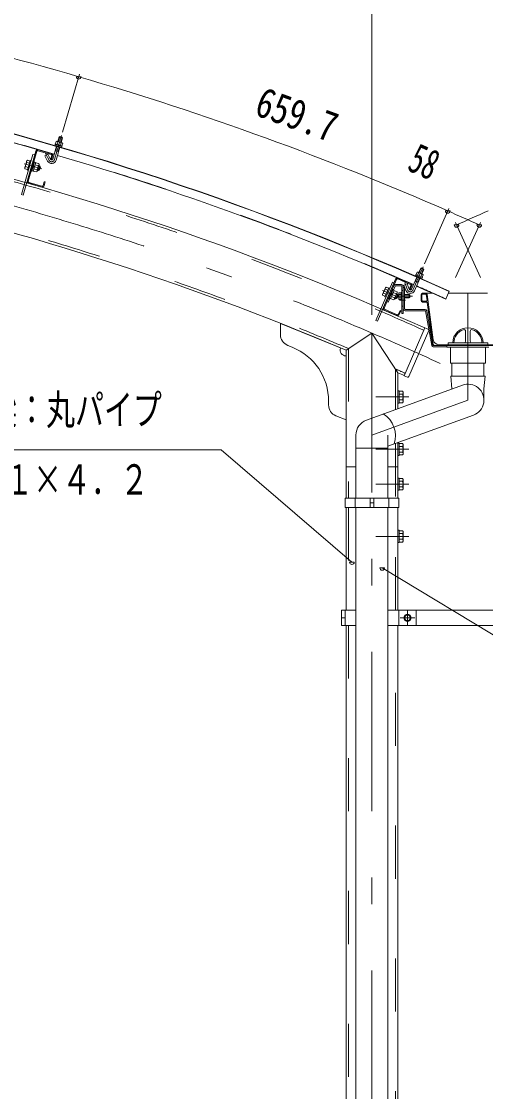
# Model space of a CAD drawing. Units: millimetres, scale not verified. Extents: x -31992 to 32005, y -14700 to 14700.
# Drawn here: x 19142 to 21936, y 4979 to 11425 of the extents above; entities that cross this region are included whole.
import ezdxf
from ezdxf.enums import TextEntityAlignment as Align

# ---------------------------------------------------------------- set-up
doc = ezdxf.new("R2010")
doc.units = ezdxf.units.MM
doc.header["$LTSCALE"] = 80
doc.linetypes.add('USER2', pattern=[10, 4, -6])
doc.linetypes.add('USER3', pattern=[24, 12, -5, 2, -5])
for name, color, linetype, lineweight in [('0-6_2-02BOLD', 7, 'Continuous', 18), ('0-7_2-12HIDDEN', 3, 'USER2', 18), ('0-8_2-22CENTER', 3, 'USER3', 18), ('0-9_2-42THIN', 4, 'Continuous', 18), ('0-A_2-52DIM', 3, 'Continuous', 18)]:
    doc.layers.add(name, color=color, linetype=linetype, lineweight=lineweight)
doc.styles.add('ＭＳ ゴシック', font='')
doc.styles.get('ＭＳ ゴシック').set_extended_font_data('MS Gothic')

msp = doc.modelspace()

# ---------------------------------------------------------------- linework, layer by layer
at = {"layer": '0-6_2-02BOLD'}
for p, q in [((19355.52, 10703.44), (19388.44, 10693.81)), ((19361.9, 10701.57), (19369.91, 10728.94)), ((19390.06, 10723.05), (19369.91, 10728.94)), ((19382.05, 10695.67), (19390.06, 10723.05)), ((19228.87, 10644.14), (19153.25, 10378.9)), ((19234.25, 10642.6), (19182.82, 10462.19)), ((19241.17, 10646.45), (19320.61, 10623.81)), ((19242.7, 10651.84), (19322.14, 10629.19)), ((19330.83, 10595.34), (19353.45, 10672.68)), ((19346.07, 10687.97), (19344.59, 10682.92)), ((19344.59, 10682.92), (19386.58, 10670.65)), ((19346.19, 10682.46), (19344.62, 10677.08)), ((19344.62, 10677.08), (19383.41, 10665.74)), ((19346.07, 10687.97), (19388.06, 10675.68)), ((19346.2, 10647.91), (19366.36, 10642.02)), ((19350.99, 10589.45), (19373.6, 10666.78)), ((19361.78, 10699.76), (19357.36, 10684.66)), ((19381.18, 10694.09), (19376.76, 10678.99)), ((19384.99, 10671.11), (19383.41, 10665.74)), ((19390.88, 10691.25), (19386.46, 10676.15)), ((19388.06, 10675.68), (19386.58, 10670.65)), ((19388.44, 10693.81), (19390.88, 10691.25)), ((19211.57, 10624.32), (19142.48, 10381.98)), ((19174.42, 10575.78), (19190.59, 10571.17)), ((19174.52, 10585.02), (19178.03, 10588.41)), ((19178.03, 10588.41), (19194.19, 10583.8)), ((19195.15, 10587.15), (19178.83, 10529.93)), ((19195.15, 10587.15), (19200.53, 10585.61)), ((19222.34, 10621.25), (19211.57, 10624.32)), ((19228.14, 10575.2), (19213.17, 10522.69)), ((19222.08, 10579.47), (19216.69, 10581.01)), ((19221.4, 10577.11), (19228.14, 10575.2)), ((19247.38, 10568.64), (19227.85, 10574.2)), ((19301.16, 10624.63), (19282.74, 10614.55)), ((19299.55, 10583.85), (19282.74, 10614.55)), ((19317.97, 10593.93), (19301.16, 10624.63)), ((19324.46, 10616.89), (19317.93, 10594)), ((19317.93, 10594), (19323.31, 10592.46)), ((19329.84, 10615.35), (19323.31, 10592.46)), ((19167.22, 10550.52), (19183.39, 10545.91)), ((19178.83, 10529.93), (19184.22, 10528.39)), ((19206.44, 10524.61), (19213.17, 10522.69)), ((19220.65, 10548.94), (19212, 10544.13)), ((19213.92, 10550.86), (19222.57, 10555.68)), ((19236.59, 10530.74), (19217.05, 10536.31)), ((19243.79, 10556), (19224.25, 10561.57)), ((19245.43, 10527.32), (19238.69, 10529.24)), ((19253.1, 10554.25), (19245.43, 10527.32)), ((19251.91, 10530.93), (19245.43, 10527.32)), ((19253.1, 10554.25), (19246.37, 10556.17)), ((19248.57, 10563.91), (19247.38, 10568.64)), ((19251.91, 10530.93), (19256.71, 10547.76)), ((19253.1, 10554.25), (19256.71, 10547.76)), ((19185.13, 10449.88), (19264.57, 10427.24)), ((19186.67, 10455.27), (19266.11, 10432.62)), ((19279.54, 10459.36), (19273.02, 10436.48)), ((19284.93, 10457.83), (19278.41, 10434.94)), ((19279.54, 10459.36), (19284.93, 10457.83)), ((19142.48, 10381.98), (19153.25, 10378.9)), ((21533.95, 9912.69), (21545.41, 9938.81)), ((21550.02, 9940.61), (21545.41, 9938.81)), ((21564.64, 9930.37), (21545.41, 9938.81)), ((21562.84, 9934.98), (21550.02, 9940.61)), ((21553.19, 9904.25), (21564.64, 9930.37)), ((21564.64, 9930.37), (21562.84, 9934.98)), ((21394.64, 9872.82), (21285.58, 9619.51)), ((21399.78, 9870.61), (21325.6, 9698.3)), ((21407.14, 9873.54), (21483.01, 9840.88)), ((21409.36, 9878.68), (21485.22, 9846.02)), ((21489.48, 9811.32), (21521.86, 9885.12)), ((21508.72, 9802.89), (21541.09, 9876.68)), ((21515.92, 9895.75), (21513.68, 9890.62)), ((21513.68, 9890.62), (21550.69, 9874.39)), ((21516.5, 9901.23), (21514.39, 9896.42)), ((21514.39, 9896.42), (21554.46, 9878.85)), ((21516.5, 9901.23), (21556.57, 9883.65)), ((21533.61, 9910.91), (21527.29, 9896.5)), ((21527.87, 9915.36), (21559.27, 9901.58)), ((21552.11, 9902.79), (21545.79, 9888.38)), ((21552.93, 9879.52), (21550.69, 9874.39)), ((21556.57, 9883.65), (21554.46, 9878.85)), ((21561.36, 9898.73), (21555.04, 9884.33)), ((21559.27, 9901.58), (21561.36, 9898.73)), ((21374.94, 9855.4), (21275.29, 9623.93)), ((21353.88, 9820.64), (21330.35, 9765.99)), ((21331.87, 9812.03), (21347.31, 9805.38)), ((21333.16, 9821.18), (21337.06, 9824.09)), ((21337.06, 9824.09), (21352.51, 9817.45)), ((21353.88, 9820.64), (21359.03, 9818.43)), ((21379.6, 9809.57), (21356.07, 9754.92)), ((21379.6, 9809.57), (21374.45, 9811.78)), ((21385.23, 9850.97), (21374.94, 9855.4)), ((21391.2, 9830.32), (21380.88, 9806.35)), ((21403.31, 9795.57), (21384.65, 9803.6)), ((21393.45, 9839.85), (21430.29, 9839.85)), ((21393.45, 9831.8), (21430.29, 9831.8)), ((21432.75, 9829.35), (21432.75, 9664.85)), ((21440.8, 9664.85), (21440.8, 9829.35)), ((21448.85, 9822.35), (21440.8, 9822.35)), ((21463.83, 9844.19), (21444.26, 9836.56)), ((21456.99, 9803.95), (21444.26, 9836.56)), ((21448.85, 9692.97), (21448.85, 9822.35)), ((21476.55, 9811.59), (21463.83, 9844.19)), ((21485.94, 9833.52), (21476.53, 9811.66)), ((21476.53, 9811.66), (21481.67, 9809.44)), ((21491.08, 9831.3), (21481.67, 9809.44)), ((21511.49, 9861.49), (21530.72, 9853.05)), ((21717.58, 9799.92), (21695.95, 9752.09)), ((21321.48, 9787.9), (21336.92, 9781.25)), ((21330.35, 9765.99), (21335.49, 9763.78)), ((21341.93, 9736.24), (21349.32, 9733.05)), ((21359.29, 9756.2), (21349.32, 9733.05)), ((21356.07, 9754.92), (21350.92, 9757.13)), ((21357.04, 9757.17), (21363.46, 9754.4)), ((21374.26, 9779.47), (21365.06, 9775.81)), ((21367.84, 9782.24), (21377.03, 9785.91)), ((21387.73, 9759.38), (21369.07, 9767.41)), ((21398.11, 9783.5), (21379.46, 9791.54)), ((21396.06, 9754.85), (21389.62, 9757.62)), ((21407.13, 9780.57), (21396.06, 9754.85)), ((21402.95, 9757.6), (21396.06, 9754.85)), ((21407.13, 9780.57), (21400.69, 9783.34)), ((21402.95, 9757.6), (21409.87, 9773.67)), ((21403.87, 9790.73), (21403.31, 9795.57)), ((21407.13, 9780.57), (21409.87, 9773.67)), ((21413.14, 9787), (21414.91, 9790.05)), ((21413.14, 9787), (21413.14, 9752.7)), ((21413.14, 9752.7), (21414.91, 9749.64)), ((21414.91, 9790.05), (21427.15, 9790.05)), ((21414.91, 9779.95), (21427.15, 9779.95)), ((21414.91, 9759.74), (21427.15, 9759.74)), ((21414.91, 9749.64), (21427.15, 9749.64)), ((21427.15, 9791.72), (21432.75, 9791.72)), ((21476.14, 9780.35), (21448.85, 9780.35)), ((21476.14, 9759.35), (21448.85, 9759.35)), ((21476.14, 9780.34), (21476.14, 9759.35)), ((21476.14, 9780.34), (21479.64, 9776.85)), ((21479.64, 9762.85), (21476.14, 9759.35)), ((21479.64, 9762.85), (21479.64, 9776.85)), ((21548.05, 9743.72), (21548.05, 9778.72)), ((21553.3, 9743.72), (21553.3, 9778.72)), ((21617.19, 9787.47), (21556.8, 9787.47)), ((21575.39, 9782.22), (21556.8, 9782.22)), ((21580.06, 9740.22), (21556.8, 9740.22)), ((21556.8, 9734.97), (21581.7, 9734.97)), ((21583.53, 9744.19), (21578.86, 9779.19)), ((21620.34, 9508.09), (21584.07, 9779.88)), ((21711.95, 9787.47), (21947.66, 9787.47)), ((21326.31, 9685.8), (21402.18, 9653.14)), ((21328.52, 9690.95), (21404.39, 9658.28)), ((21421.16, 9683.07), (21411.75, 9661.21)), ((21426.3, 9680.85), (21416.9, 9658.99)), ((21421.16, 9683.07), (21426.3, 9680.85)), ((21451.29, 9690.52), (21573.13, 9690.52)), ((21451.29, 9682.47), (21573.13, 9682.47)), ((21611.62, 9472.52), (21574.85, 9681.03)), ((21582.78, 9682.42), (21619.55, 9473.92)), ((21617.77, 9487.66), (21585.17, 9731.93)), ((21275.29, 9623.93), (21285.58, 9619.51)), ((21440.8, 9664.85), (21432.75, 9664.85)), ((20701.17, 9604.7), (20701.17, 9538.65)), ((21570.87, 9579.82), (21446.34, 9290.48)), ((21593.83, 9562.32), (21474.83, 9285.84)), ((21570.87, 9579.82), (21590.17, 9571.52)), ((21815.8, 9499.42), (21815.8, 9558.21)), ((21843.8, 9499.42), (21843.8, 9558.21)), ((21655.04, 9477.72), (22004.57, 9477.72)), ((21710.81, 9488.92), (21710.81, 9478.42)), ((20744.94, 9473.76), (20772.56, 9462.59)), ((21621.27, 9472.47), (22038.33, 9472.47)), ((21621.27, 9464.42), (21703.8, 9464.42)), ((21703.8, 9472.47), (21703.8, 9461.97)), ((21703.8, 9461.97), (21955.8, 9461.97)), ((21724.81, 9461.97), (21724.81, 9367.47)), ((21934.8, 9461.97), (21934.8, 9367.47)), ((21724.81, 9367.47), (21934.8, 9367.47)), ((21733.54, 9367.47), (21733.54, 9288.31)), ((21926.05, 9367.47), (21926.05, 9288.31)), ((21408.23, 9309.27), (21408.23, 9092.88)), ((21446.34, 9290.48), (21465.64, 9282.18)), ((21726.54, 9288.31), (21933.05, 9288.31)), ((21726.54, 9288.31), (21733.55, 9211.31)), ((21219.39, 9024.14), (21796.89, 9234.36)), ((21415.23, 9199.65), (21408.23, 9199.65)), ((21436.56, 9180.08), (21415.23, 9180.08)), ((21439.73, 9191.78), (21439.73, 9134.03)), ((20991.38, 9138.1), (20991.38, 9114.58)), ((21436.56, 9145.72), (21415.23, 9145.72)), ((21436.56, 9128.55), (21415.23, 9128.55)), ((21439.73, 9134.03), (21436.56, 9128.55)), ((21035.14, 9049.69), (21096.37, 9024.93)), ((21348.54, 8866.34), (21862.73, 9053.47)), ((21156.05, 8553.91), (21156.05, 8933.7)), ((21348.54, 8933.7), (21348.54, 8553.91)), ((21156.03, 8855.13), (21348.54, 8855.13)), ((21408.23, 8888.06), (21408.23, 8553.9)), ((21415.23, 8884.65), (21408.23, 8884.65)), ((21415.23, 8884.65), (21415.23, 8811.15)), ((21436.56, 8882.26), (21415.23, 8882.26)), ((21436.56, 8865.08), (21415.23, 8865.08)), ((21439.73, 8876.78), (21436.56, 8882.26)), ((21415.23, 8811.15), (21408.23, 8811.15)), ((21436.56, 8830.73), (21415.23, 8830.73)), ((21096.37, 8742.9), (21156.05, 8742.9)), ((21348.54, 8742.9), (21408.23, 8742.9)), ((21436.56, 8672.26), (21415.23, 8672.26)), ((21436.56, 8655.08), (21415.23, 8655.08)), ((21439.73, 8666.78), (21436.56, 8672.26)), ((21439.73, 8609.03), (21439.73, 8666.78)), ((21415.23, 8601.15), (21408.23, 8601.15)), ((21436.56, 8620.73), (21415.23, 8620.73)), ((21090.78, 8553.9), (21413.83, 8553.9)), ((21150.44, 8553.9), (21150.44, 8497.9)), ((21241.63, 8553.9), (21241.63, 8497.9)), ((21241.63, 8525.9), (21262.98, 8525.9)), ((21262.98, 8553.9), (21262.98, 8497.9)), ((21354.13, 8553.9), (21354.13, 8497.9)), ((21413.83, 8553.9), (21413.83, 8497.9)), ((21096.37, 8497.9), (21096.37, 7878.4)), ((21156.05, 8497.9), (21156.05, 2260.9)), ((21348.58, 2260.9), (21348.58, 8497.9)), ((21408.23, 7878.4), (21408.23, 8497.9)), ((21436.56, 8357.26), (21415.23, 8357.26)), ((21436.56, 8340.08), (21415.23, 8340.08)), ((21439.73, 8351.78), (21436.56, 8357.26)), ((21439.73, 8294.03), (21439.73, 8351.78)), ((21415.23, 8286.15), (21408.23, 8286.15)), ((21436.56, 8305.73), (21415.23, 8305.73)), ((21069.44, 7878.4), (21156.05, 7878.4)), ((21090.79, 7878.4), (21090.79, 7787.41)), ((22590.17, 7878.4), (21348.58, 7878.4)), ((21413.83, 7878.4), (21413.83, 7787.41)), ((21518.83, 7878.4), (21518.83, 7787.41)), ((21069.44, 7832.91), (21090.79, 7832.91)), ((21448.4, 7843.01), (21465.89, 7853.12)), ((21448.4, 7843.01), (21448.4, 7822.81)), ((21465.89, 7853.12), (21483.4, 7843.01)), ((21483.4, 7843.01), (21483.4, 7822.81)), ((21096.37, 7787.41), (21096.37, 2260.9)), ((21408.23, 2260.9), (21408.23, 7787.41))]:
    msp.add_line(p, q, dxfattribs=at)
for points in [[(19355.52, 10703.44), (19352.08, 10702.6), (19347.67, 10687.5)], [(19390.06, 10723.05), (19387.69, 10727.39), (19374.25, 10731.33), (19369.91, 10728.94)], [(19174.52, 10585.02), (19162.43, 10542.61), (19163.62, 10537.89), (19179.79, 10533.28)], [(19222.08, 10579.47), (19205.76, 10522.25), (19200.38, 10523.79)], [(19248.57, 10563.91), (19236.48, 10521.5), (19232.98, 10518.11), (19213.45, 10523.68)], [(21527.87, 9915.36), (21524.35, 9914.97), (21518.03, 9900.56)], [(21333.16, 9821.18), (21315.72, 9780.67), (21316.28, 9775.84), (21331.73, 9769.18)], [(21378.63, 9807.32), (21385.06, 9804.55), (21363.46, 9754.4)], [(21403.87, 9790.73), (21386.44, 9750.23), (21382.53, 9747.31), (21363.88, 9755.34)], [(21427.15, 9791.72), (21427.15, 9747.97), (21432.75, 9747.97)], [(20701.17, 9604.7), (21096.37, 9444.93), (21096.37, 8553.9)], [(21408.23, 9309.27), (21252.3, 9547.9), (21096.37, 9444.93)], [(21710.81, 9488.92), (21948.8, 9488.92), (21948.8, 9478.42)], [(21926.05, 9143.91), (21926.05, 9211.34), (21933.05, 9288.31)], [(21415.23, 9199.65), (21415.23, 9126.15), (21408.23, 9126.15)], [(21439.73, 9191.78), (21436.56, 9197.26), (21415.23, 9197.26)], [(21439.73, 8876.78), (21439.73, 8819.03), (21436.56, 8813.55), (21415.23, 8813.55)], [(21415.23, 8601.15), (21415.23, 8674.65), (21408.23, 8674.65)], [(21439.73, 8609.03), (21436.56, 8603.55), (21415.23, 8603.55)], [(21090.78, 8553.9), (21090.78, 8497.9), (21413.83, 8497.9)], [(21415.23, 8286.15), (21415.23, 8359.65), (21408.23, 8359.65)], [(21439.73, 8294.03), (21436.56, 8288.55), (21415.23, 8288.55)], [(21069.44, 7878.4), (21069.44, 7787.41), (21156.05, 7787.41)], [(22590.17, 7878.4), (22590.17, 7787.41), (21348.58, 7787.41)], [(21448.4, 7822.81), (21465.89, 7812.69), (21483.4, 7822.81)]]:
    msp.add_lwpolyline(points, dxfattribs=at)
for radius in [21.88, 17.15]:
    msp.add_circle((21465.89, 7832.91), radius, dxfattribs=at)
for centre, radius, start, end in [((14334, -6526.52), 17916.67, 65.66528, 89.30167), ((14334, -6526.52), 17918.42, 65.66528, 89.30167), ((14334, -6526.52), 17655.92, 65.80466, 88.854), ((14334, -6526.52), 17865.92, 73.73062, 81.04594), ((14334, -6526.52), 17344.08, 67.05199, 88.16655), ((19355.16, 10695.09), 8.11, 35.1655, 73.69695), ((19239.63, 10641.07), 11.2, 74.08865, 164.08865), ((19239.63, 10641.07), 5.6, 74.08865, 164.08865), ((19363.62, 10670.03), 29.79, 53.86781, 93.52827), ((19384.25, 10686.59), 8.11, 73.69695, 112.24318), ((19203.69, 10553.78), 36.61, 143.06325, 185.11406), ((19183.56, 10580.01), 10.07, 164.08865, 204.81548), ((19324.11, 10597.29), 28, 208.69695, 343.72301), ((19324.11, 10597.29), 7, 208.69695, 343.74908), ((19319.07, 10618.42), 5.6, 344.08865, 74.08865), ((19319.07, 10618.42), 11.2, 344.08865, 74.08865), ((14334, -6526.52), 17865.92, 66.34795, 73.66327), ((19172.76, 10542.11), 10.07, 123.36183, 164.08865), ((19207.32, 10552.74), 36.61, 323.06325, 5.11406), ((19227.44, 10526.51), 10.07, 344.08865, 24.81548), ((19238.25, 10564.41), 10.07, 303.36183, 344.08865), ((19188.2, 10460.66), 11.2, 164.08865, 254.08865), ((19188.2, 10460.66), 5.6, 164.08865, 254.08865), ((19267.64, 10438.01), 11.2, 254.08865, 344.08865), ((19267.64, 10438.01), 5.6, 254.08865, 344.08865), ((21404.92, 9868.4), 11.2, 66.70598, 156.70598), ((21404.92, 9868.4), 5.6, 66.70598, 156.70598), ((21526.43, 9907.13), 8.11, 27.78282, 66.31427), ((21531.6, 9881.19), 29.79, 46.48515, 86.1456), ((21554.19, 9894.96), 8.11, 66.31427, 104.8605), ((21358.06, 9786.45), 36.61, 135.68057, 177.73138), ((21341.47, 9815.04), 10.07, 156.70598, 197.4328), ((21393.45, 9829.35), 10.5, 90, 156.70663), ((21393.45, 9829.35), 2.45, 90, 156.7186), ((21430.29, 9829.35), 10.5, 0, 90), ((21430.29, 9829.35), 2.45, 0, 90), ((21483.08, 9814.13), 28, 201.31427, 336.34033), ((21483.08, 9814.13), 7, 201.31427, 336.36641), ((21480.79, 9835.73), 5.6, 336.70598, 66.70598), ((21480.79, 9835.73), 11.2, 336.70598, 66.70598), ((14334, -6526.52), 17865.92, 65.66528, 66.28061), ((21325.89, 9778.85), 10.07, 115.97916, 156.70598), ((21378.12, 9756.36), 10.07, 336.70598, 17.4328), ((21361.53, 9784.96), 36.61, 315.68057, 357.73138), ((21393.7, 9792.55), 10.07, 295.97916, 336.70598), ((21442.93, 9769.85), 29.79, 160.16866, 199.8291), ((21421.25, 9754.69), 8.11, 141.45375, 180), ((21421.26, 9785), 8.11, 180, 218.53142), ((21556.8, 9778.72), 8.75, 90, 180), ((21556.8, 9743.72), 8.75, 180, 270), ((21556.8, 9778.72), 3.5, 90, 180), ((21556.8, 9743.72), 3.5, 180, 270), ((21575.39, 9778.72), 8.75, 7.60199, 90), ((21575.39, 9778.72), 3.5, 7.60419, 90), ((21580.06, 9743.72), 3.5, 270, 7.60158), ((21581.7, 9731.47), 3.5, 7.60419, 90), ((21330.74, 9696.09), 11.2, 156.70598, 246.70598), ((21330.74, 9696.09), 5.6, 156.70598, 246.70598), ((21451.29, 9692.97), 10.5, 180, 270), ((21451.29, 9692.97), 2.45, 180, 270), ((21573.13, 9680.72), 9.8, 10.00009, 90), ((21573.13, 9680.72), 1.75, 10.00024, 90), ((21406.61, 9663.42), 11.2, 246.70598, 336.70598), ((21406.61, 9663.42), 5.6, 246.70598, 336.70598), ((21587.39, 9565.09), 7, 336.71333, 66.71333), ((21829.8, 9488.92), 91, 0, 180), ((21829.8, 9488.92), 84, 109.47118, 180), ((21805.3, 9558.21), 10.5, 0, 109.47488), ((21854.3, 9558.21), 10.5, 70.52512, 180), ((21829.8, 9488.92), 84, 0, 70.52882), ((20771.17, 9538.65), 70, 180, 247.98738), ((21635.12, 9489.97), 17.5, 187.60313, 270), ((21655.04, 9512.72), 35, 187.60286, 270), ((21805.3, 9499.42), 10.5, 270, 0), ((21854.3, 9499.42), 10.5, 180, 270), ((20641.38, 9138.1), 350, 0, 67.98738), ((21096.37, 9444.93), 35, 157.98738, 270), ((21621.27, 9474.22), 9.8, 189.99997, 270), ((21621.27, 9474.22), 1.75, 190.00024, 270), ((14334, -6526.52), 17344.08, 65.78831, 65.92853), ((21468.4, 9288.61), 7, 246.71333, 336.71333), ((21829.81, 9143.91), 96.25, 289.99896, 110.00061), ((21426.48, 9188.67), 13.24, 319.57169, 0), ((21391.5, 9162.9), 48.23, 339.1357, 20.8643), ((21061.38, 9114.58), 70, 180, 247.98738), ((21426.48, 9137.13), 13.24, 0, 40.43115), ((21239.01, 8928.88), 154.95, 341.60916, 58.39587), ((21252.31, 8933.7), 96.25, 110.0018, 180), ((21426.48, 8873.67), 13.24, 319.57169, 0), ((21391.5, 8847.9), 48.23, 339.1357, 20.8643), ((21426.48, 8822.14), 13.24, 0, 40.43115), ((21426.48, 8663.67), 13.24, 319.56883, 0), ((21391.5, 8637.9), 48.23, 339.13568, 20.86429), ((21426.48, 8612.13), 13.24, 0, 40.4283), ((21426.48, 8348.67), 13.24, 319.56883, 0), ((21391.5, 8322.9), 48.23, 339.13568, 20.86429), ((21426.48, 8297.14), 13.24, 0, 40.4283)]:
    msp.add_arc(centre, radius, start, end, dxfattribs=at)
at = {"layer": '0-7_2-12HIDDEN'}
for p, q in [((21440.8, 9804.85), (21432.75, 9804.85)), ((21440.8, 9710.35), (21432.75, 9710.35)), ((21111.07, 9454.66), (21111.07, 8553.9)), ((21393.52, 9331.92), (21393.52, 9087.53)), ((21393.52, 8882.72), (21393.52, 8553.9)), ((21111.07, 8497.9), (21111.07, 7878.4)), ((21393.52, 7878.4), (21393.52, 8497.9)), ((21111.07, 7787.41), (21111.07, 2260.9)), ((21393.52, 2260.9), (21393.52, 7787.41))]:
    msp.add_line(p, q, dxfattribs=at)
for radius, start, end in [(17641.22, 65.80389, 88.854), (17867.67, 73.73062, 81.04594), (17358.77, 67.01984, 88.21622), (17867.67, 66.34795, 73.66328), (17867.67, 65.66528, 66.28061), (17358.77, 65.78909, 66.00333)]:
    msp.add_arc((14334, -6526.52), radius, start, end, dxfattribs=at)
at = {"layer": '0-8_2-22CENTER'}
for p, q in [((19383.67, 10738.6), (19340.9, 10592.38)), ((19286.91, 10628.8), (19308.75, 10588.89)), ((19264.41, 10536.47), (19158.38, 10566.69)), ((21560.3, 9946.61), (21499.1, 9807.1)), ((21314.79, 9805.08), (21416.05, 9761.48)), ((21450.23, 9850.16), (21466.77, 9807.77)), ((21497.15, 9769.85), (21395.64, 9769.85)), ((21454.8, 9745.35), (21418.74, 9745.35)), ((21829.8, 9786.67), (21829.8, 9143.91)), ((21252.3, 9547.9), (21252.3, -1827.1)), ((21474.73, 9162.9), (21275.23, 9162.9)), ((21252.31, 8933.7), (21829.8, 9143.91)), ((21474.73, 8847.9), (21275.23, 8847.9)), ((21474.73, 8637.9), (21275.23, 8637.9)), ((21474.73, 8322.9), (21275.23, 8322.9)), ((21465.89, 7876.65), (21465.89, 7789.16)), ((21422.14, 7832.91), (21509.65, 7832.91))]:
    msp.add_line(p, q, dxfattribs=at)
for centre, radius, start, end in [((14334, -6526.52), 17500, 65.24121, 90), ((19324.11, 10597.29), 17.5, 208.69695, 343.69695), ((21483.08, 9814.13), 17.5, 201.31427, 336.31427)]:
    msp.add_arc(centre, radius, start, end, dxfattribs=at)
at = {"layer": '0-9_2-42THIN'}
for p, q in [((19364.59, 10700.78), (19373.38, 10730.85)), ((19379.36, 10696.46), (19388.16, 10726.52)), ((19363.67, 10642.8), (19370.92, 10667.57)), ((19365, 10637.36), (19363.67, 10642.8)), ((19239.65, 10532.61), (19249.75, 10529.73)), ((19245.41, 10552.8), (19255.51, 10549.92)), ((21536.52, 9911.56), (21549.1, 9940.24)), ((21550.62, 9905.38), (21563.2, 9934.06)), ((21528.16, 9854.18), (21538.53, 9877.81)), ((21528.78, 9848.61), (21528.16, 9854.18)), ((21391.01, 9760.83), (21400.65, 9756.68)), ((21399.31, 9780.12), (21408.95, 9775.97)), ((21478.24, 9778.25), (21448.85, 9778.25)), ((21478.24, 9761.45), (21448.85, 9761.45))]:
    msp.add_line(p, q, dxfattribs=at)
for points in [[(19344.84, 10643.26), (19348.89, 10647.13), (19356.13, 10671.89)], [(21509.54, 9857.05), (21514.06, 9860.37), (21524.43, 9883.99)]]:
    msp.add_lwpolyline(points, dxfattribs=at)
at = {"layer": '0-A_2-52DIM'}
for p, q in [((21252.3, 9657.93), (21252.3, 12365.45)), ((19491.67, 11107.86), (19389.43, 10758.29)), ((19501.04, 11092.03), (19473.04, 11092.03)), ((21568.54, 9965.4), (21714.85, 10298.93)), ((21722.23, 10283.83), (21694.23, 10283.83)), ((21775.45, 10199.23), (21747.45, 10199.23)), ((21754.66, 10214.25), (21904.73, 9882.4)), ((21904.96, 10214.25), (21754.88, 9882.4)), ((21912.16, 10199.23), (21884.16, 10199.23)), ((21145.86, 8167.82), (21117.86, 8167.82)), ((21327.76, 8133), (21299.76, 8133)), ((23145.16, 7026.09), (21313.76, 8133))]:
    msp.add_line(p, q, dxfattribs=at)
msp.add_lwpolyline([(18384.91, 8845.48), (20344.9, 8845.48), (21131.86, 8167.82)], dxfattribs=at)
for centre, radius, start, end in [((14333.97, -6526.64), 18356.79, 73.69698, 81.07959), ((19487.04, 11092.03), 14, 180, 0), ((14334.02, -6526.48), 18356.62, 66.31429, 73.69698), ((21708.23, 10283.83), 14, 180, 0), ((14333.05, -6528.68), 18359.03, 65.66539, 66.31429), ((29326.56, -6528.68), 18359.03, 113.68571, 114.33461), ((21761.45, 10199.23), 14, 180, 0), ((21898.16, 10199.23), 14, 180, 0), ((21131.86, 8167.82), 14, 180, 0), ((21313.76, 8133), 14, 180, 0)]:
    msp.add_arc(centre, radius, start, end, dxfattribs=at)

# ---------------------------------------------------------------- texts
at = {"layer": '0-A_2-52DIM', "color": 7, "style": 'ＭＳ ゴシック'}
for s, rotation, width, p in [('659.7', 340.006, 0.8, (20517.78, 10813.38)), ('58', 335.989, 0.65, (21434.97, 10482.18))]:
    msp.add_text(s, height=182.3, rotation=rotation, dxfattribs=dict(at, width=width)).set_placement(p, align=Align.BOTTOM_LEFT)
at = {"layer": '0-A_2-52DIM', "color": 7, "style": 'ＭＳ ゴシック', "width": 0.7}
for s, p in [('柱・梁：丸パイプ', (18594.91, 8940.36)), ('φ８９．１×４．２', (18384.91, 8520.35))]:
    msp.add_text(s, height=182.3, dxfattribs=at).set_placement(p, align=Align.BOTTOM_LEFT)

doc.saveas('drawing.dxf')
